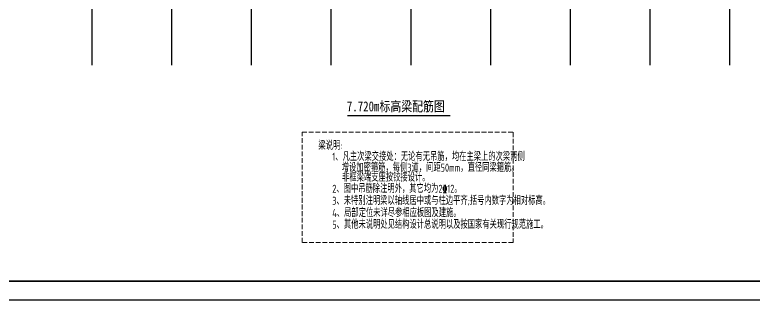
# Model space of a CAD drawing. Extents: x -638872 to -278819, y -139534 to 213996.
# Drawn here: x -428642 to -389688, y -45591 to -30569 of the extents above; entities that cross this region are included whole.
import ezdxf

# ---------------------------------------------------------------- set-up
doc = ezdxf.new("R2010")
doc.units = 0
doc.header["$LTSCALE"] = 1000
doc.header["$MEASUREMENT"] = 0
doc.linetypes.add('DASH', pattern=[0.35, 0.25, -0.1])
for name, color, linetype in [('AXIS', 171, 'CONTINUOUS'), ('bz', 23, 'CONTINUOUS'), ('DIM_SYMB', 3, 'CONTINUOUS'), ('L', 4, 'CONTINUOUS'), ('TK', 4, 'CONTINUOUS')]:
    doc.layers.add(name, color=color, linetype=linetype)
doc.layers.add('COLU_HATCH', color=251, linetype='CONTINUOUS', lineweight=0)
doc.layers.add('DIM', color=3, linetype='CONTINUOUS', lineweight=0)
doc.styles.add('HT', font='simhei.ttf', dxfattribs={"width": 0.8})
doc.styles.add('TSSD_REIN', font='tssdeng.shx', dxfattribs={"width": 0.7, "bigfont": 'tssdchn.shx'})

# ---------------------------------------------------------------- blocks, each defined once
blk = doc.blocks.new('GeYuanFrame_12122882', base_point=(18.76, 4.34))
at = {"layer": 'TK'}
blk.add_lwpolyline([(18.76, 424.34), (761.76, 424.34), (761.76, 4.34), (18.76, 4.34), (18.76, 424.34)], dxfattribs=at)
at = {"layer": 'TK', "const_width": 1}
blk.add_lwpolyline([(751.76, 414.34), (43.76, 414.34), (43.76, 14.34), (751.76, 14.34)], close=True, dxfattribs=at)

msp = doc.modelspace()

# ---------------------------------------------------------------- linework, layer by layer
at = {"layer": 'AXIS'}
for p, q in [((-424585.5, -29211.75), (-424585.5, -33211.75)), ((-420385.5, -29211.75), (-420385.5, -33211.75)), ((-416185.5, -29211.75), (-416185.5, -33211.75)), ((-411985.5, -29211.75), (-411985.5, -33211.75)), ((-407785.5, -29211.75), (-407785.5, -33211.75)), ((-403585.5, -29211.75), (-403585.5, -33211.75)), ((-399385.5, -29211.75), (-399385.5, -33211.75)), ((-395185.5, -29211.75), (-395185.5, -33211.75)), ((-390985.5, -29211.75), (-390985.5, -33211.75))]:
    msp.add_line(p, q, dxfattribs=at)
at = {"layer": 'DIM', "color": 6, "linetype": 'DASH'}
msp.add_lwpolyline([(-413499.18, -36751.54), (-402385.18, -36751.54), (-402385.18, -42559.54), (-413499.18, -42559.54)], close=True, dxfattribs=at)
at = {"layer": 'DIM_SYMB', "const_width": 70}
msp.add_lwpolyline([(-411129.2, -35872.75), (-405704.36, -35872.75)], dxfattribs=at)

# ---------------------------------------------------------------- block references
at = {"layer": 'COLU_HATCH', "xscale": 100, "yscale": 100, "zscale": 100}
msp.add_blockref('GeYuanFrame_12122882', (-443132.04, -45590.96), dxfattribs=at)

# ---------------------------------------------------------------- texts
at = {"layer": 'bz', "color": 4, "style": 'TSSD_REIN', "width": 0.7}
msp.add_text('3、未特别注明梁以轴线居中或与柱边平齐;括号内数字为相对标高。', height=421.8328, dxfattribs=at).set_placement((-411915.36, -40569))
at = {"layer": 'DIM_SYMB', "color": 7, "style": 'HT', "width": 0.8}
msp.add_text('7.720m标高梁配筋图', height=525.7384, dxfattribs=at).set_placement((-411147.37, -35650.05))
at = {"layer": 'L', "color": 4, "style": 'TSSD_REIN', "width": 0.7}
for s, height, p in [('梁说明:', 421.833, (-412647.46, -37667.25)), ('1、凡主次梁交接处：无论有无吊筋，均在主梁上的次梁两侧', 421.8328, (-411915.36, -38252.85)), ('增设加密箍筋，每侧3道，间距50mm，直径同梁箍筋。', 421.8328, (-411417.6, -38826.45)), ('非框梁端支座按铰接设计。', 421.8328, (-411399.85, -39341.39)), ('4、局部定位未详尽参相应板图及建施。', 421.8328, (-411915.36, -41211.59)), ('5、其他未说明处见结构设计总说明以及按国家有关现行规范施工。', 421.8328, (-411915.36, -41824.54))]:
    msp.add_text(s, height=height, dxfattribs=at).set_placement(p)
at = {"layer": 'L', "color": 1, "style": 'TSSD_REIN', "width": 0.7}
msp.add_text('2、图中吊筋除注明外，其它均为2\x8412。', height=421.8328, dxfattribs=at).set_placement((-411915.36, -39935.74))

doc.saveas('drawing.dxf')
